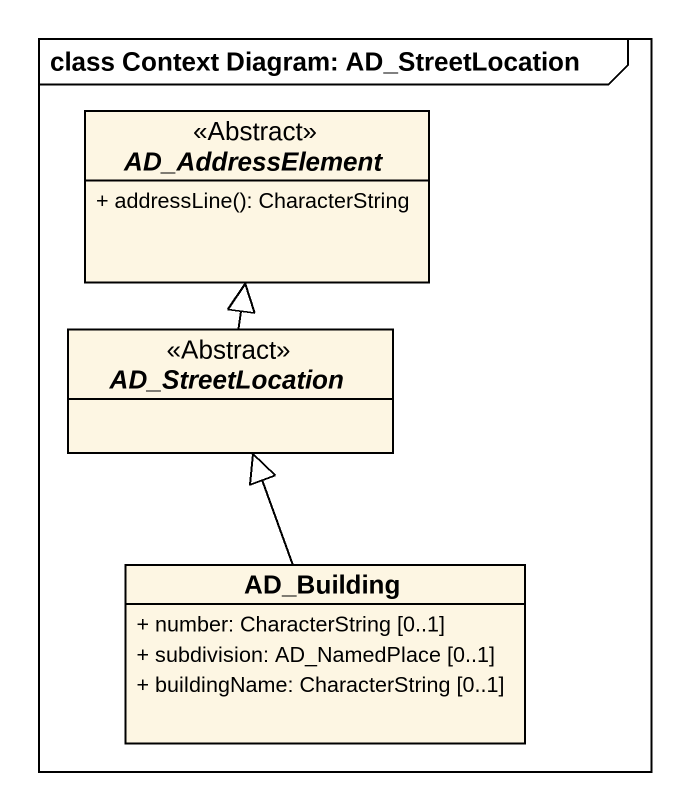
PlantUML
@startuml
mainframe class Context Diagram: AD_StreetLocation
hide circle
hide empty members
skinparam classAttributeIconSize 0
abstract class AD_AddressElement <<Abstract>> {
  + addressLine(): CharacterString
}
abstract class AD_StreetLocation <<Abstract>>
class AD_Building {
  + number: CharacterString [0..1]
  + subdivision: AD_NamedPlace [0..1]
  + buildingName: CharacterString [0..1]
}
AD_StreetLocation -up-|> AD_AddressElement
AD_Building -up-|> AD_StreetLocation
@enduml
